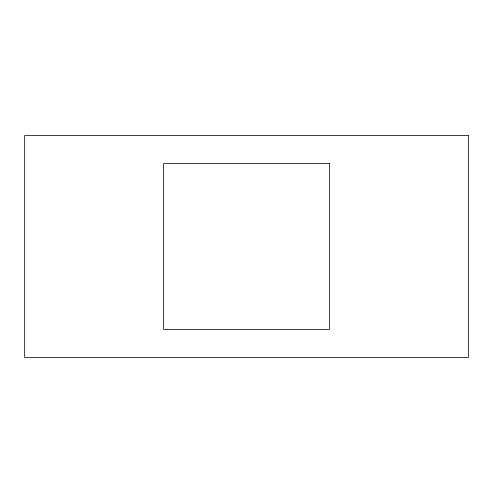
<?xml version="1.0" encoding="UTF-8"?>
<svg xmlns="http://www.w3.org/2000/svg" width="493" height="493" viewBox="0 0 493 493"><rect width="100%" height="100%" fill="white"/><g stroke="black" fill="none" stroke-linecap="round" stroke-linejoin="round"><path stroke-width="0.74" d="M468.35 135.575L24.65 135.575L24.65 357.425L468.35 357.425L468.35 135.575M329.404 163.596L163.596 163.596L163.596 329.404L329.404 329.404L329.404 163.596"/></g></svg>
